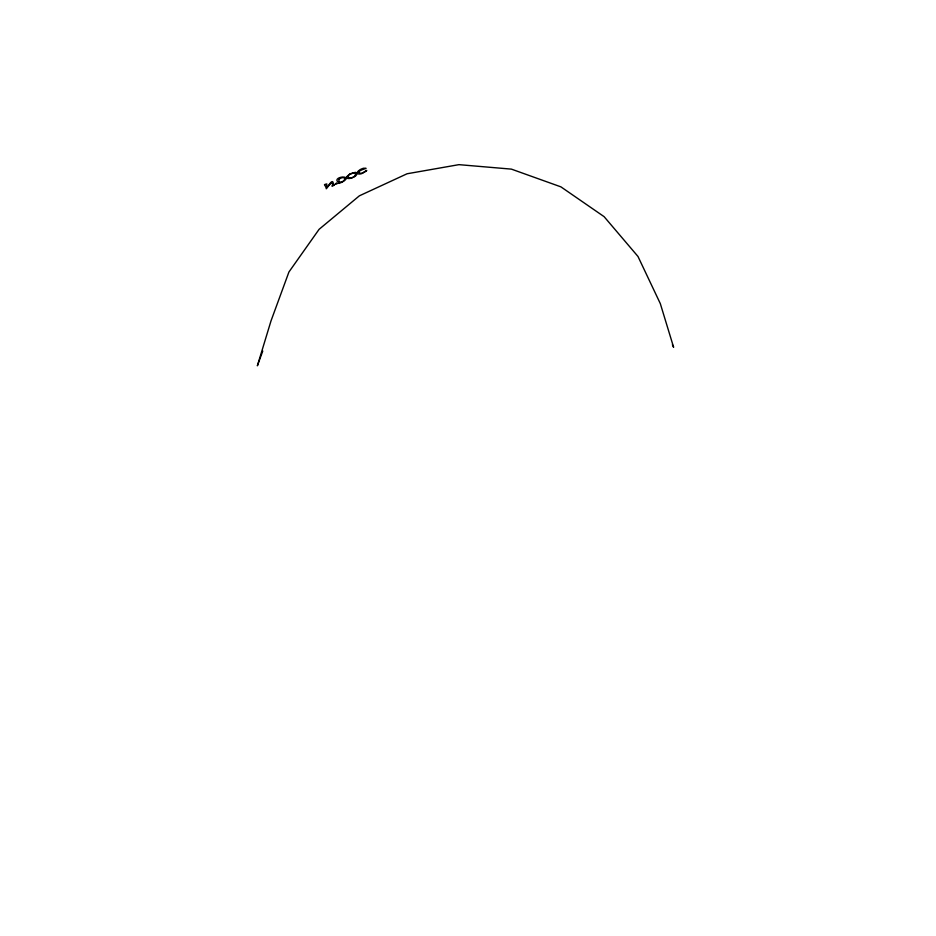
<?xml version="1.0" encoding="UTF-8"?>
<svg xmlns="http://www.w3.org/2000/svg" width="936" height="936" viewBox="0 0 936 936"><rect width="100%" height="100%" fill="white"/><g stroke="black" fill="none" stroke-linecap="round" stroke-linejoin="round"><path stroke-width="1.4" d="M262.77 351.047L257.365 365.8L270.995 320.931L288.931 272.002L319.082 229.332L359.377 195.823L407.078 173.768L458.932 164.654L511.395 169.124L560.91 186.861L604.094 216.649L637.989 256.476L660.313 303.615L673.616 347.279L672.387 344.705M347.993 176.202C348.52 180.203 357.224 176.658 355.212 173.277A3.58 1.427 -22.9 0 0 353.293 172.973L349.456 174.47L347.993 176.202M332.725 185.305C329.238 187.68 337.252 184.053 333.462 185.106C333.099 173.651 324.827 195.016 326.828 183.924C322.616 184.907 325.084 184.322 326.336 188.206C325.131 191.669 332.467 178.238 332.725 185.305M346.378 178.074C346.577 180.87 336.141 185.024 338.961 182.719C332.21 178.706 343.793 175.219 346.378 178.074M358.769 171.674C360.29 177.571 373.932 164.911 361.752 173.616A5.089 2.036 -22.9 0 1 360.477 173.921A4.961 1.989 -22.9 0 1 358.851 174.002A5.756 2.305 -22.9 0 1 357.505 173.417L357.716 171.592L359.775 169.861A5.99 2.398 -22.9 0 1 363.519 168.246C370.13 168.246 362.407 168.503 358.769 171.674M336.387 183.257C340.107 183.175 331.999 185.492 336.387 183.257M338.89 179.08C337.849 185.094 346.425 180.835 344.448 177.828L342.085 177.629L338.89 179.08M346.694 176.728L347.057 178.156A6.037 2.422 -22.9 0 0 348.204 178.519L349.28 178.507A5.323 2.129 -22.9 0 0 351.257 178.097C353.41 177.267 357.599 175.839 356.815 172.938A5.733 2.293 -22.9 0 0 355.27 172.364L349.853 173.897L346.694 176.728"/></g></svg>
